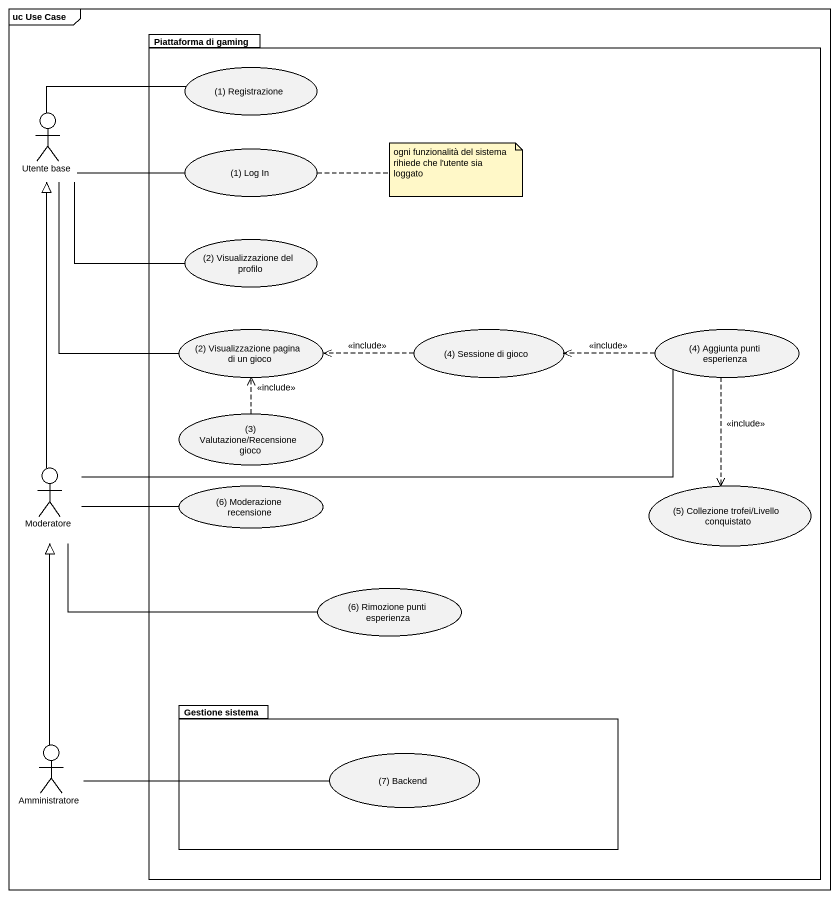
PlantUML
@startuml
mainframe uc Use Case
package "Piattaforma di gaming" as Piattaforma_di_gaming {
  usecase "(1) Registrazione" as u1_Registrazione
  usecase "(1) Log In" as u1_Log_In
  usecase "(2) Visualizzazione del profilo" as u2_Visualizzazione_del
  usecase "(2) Visualizzazione pagina di un gioco" as u2_Visualizzazione_pagina_di
  usecase "(4) Sessione di gioco" as u4_Sessione_di_gioco
  usecase "(4) Aggiunta punti esperienza" as u4_Aggiunta_punti_esperienza
  usecase "(3) Valutazione/Recensione gioco" as u3_Valutazione_Recensione
  usecase "(6) Moderazione recensione" as u6_Moderazione_recensione
  usecase "(5) Collezione trofei/Livello conquistato" as u5_Collezione_trofei_Livello
  usecase "(6) Rimozione punti esperienza" as u6_Rimozione_punti_esperienza
  package "Gestione sistema" as Gestione_sistema {
    usecase "(7) Backend" as u7_Backend
  }
}
actor "Utente base" as Utente_base
actor Moderatore
actor Amministratore
Utente_base -right- u1_Registrazione
Utente_base -right- u1_Log_In
Utente_base -right- u2_Visualizzazione_del
Utente_base -- u2_Visualizzazione_pagina_di
u4_Sessione_di_gioco .left.> u2_Visualizzazione_pagina_di : <<include>>
u4_Aggiunta_punti_esperienza .left.> u4_Sessione_di_gioco : <<include>>
u4_Aggiunta_punti_esperienza -left- Moderatore
u4_Aggiunta_punti_esperienza ..> u5_Collezione_trofei_Livello : <<include>>
u3_Valutazione_Recensione .up.> u2_Visualizzazione_pagina_di : <<include>>
Moderatore -up-|> Utente_base
u6_Moderazione_recensione -left- Moderatore
u6_Rimozione_punti_esperienza -left- Moderatore
Amministratore -up-|> Moderatore
Amministratore -right- u7_Backend
note right of u1_Log_In : ogni funzionalità del sistema rihiede che l'utente sia loggato
@enduml
